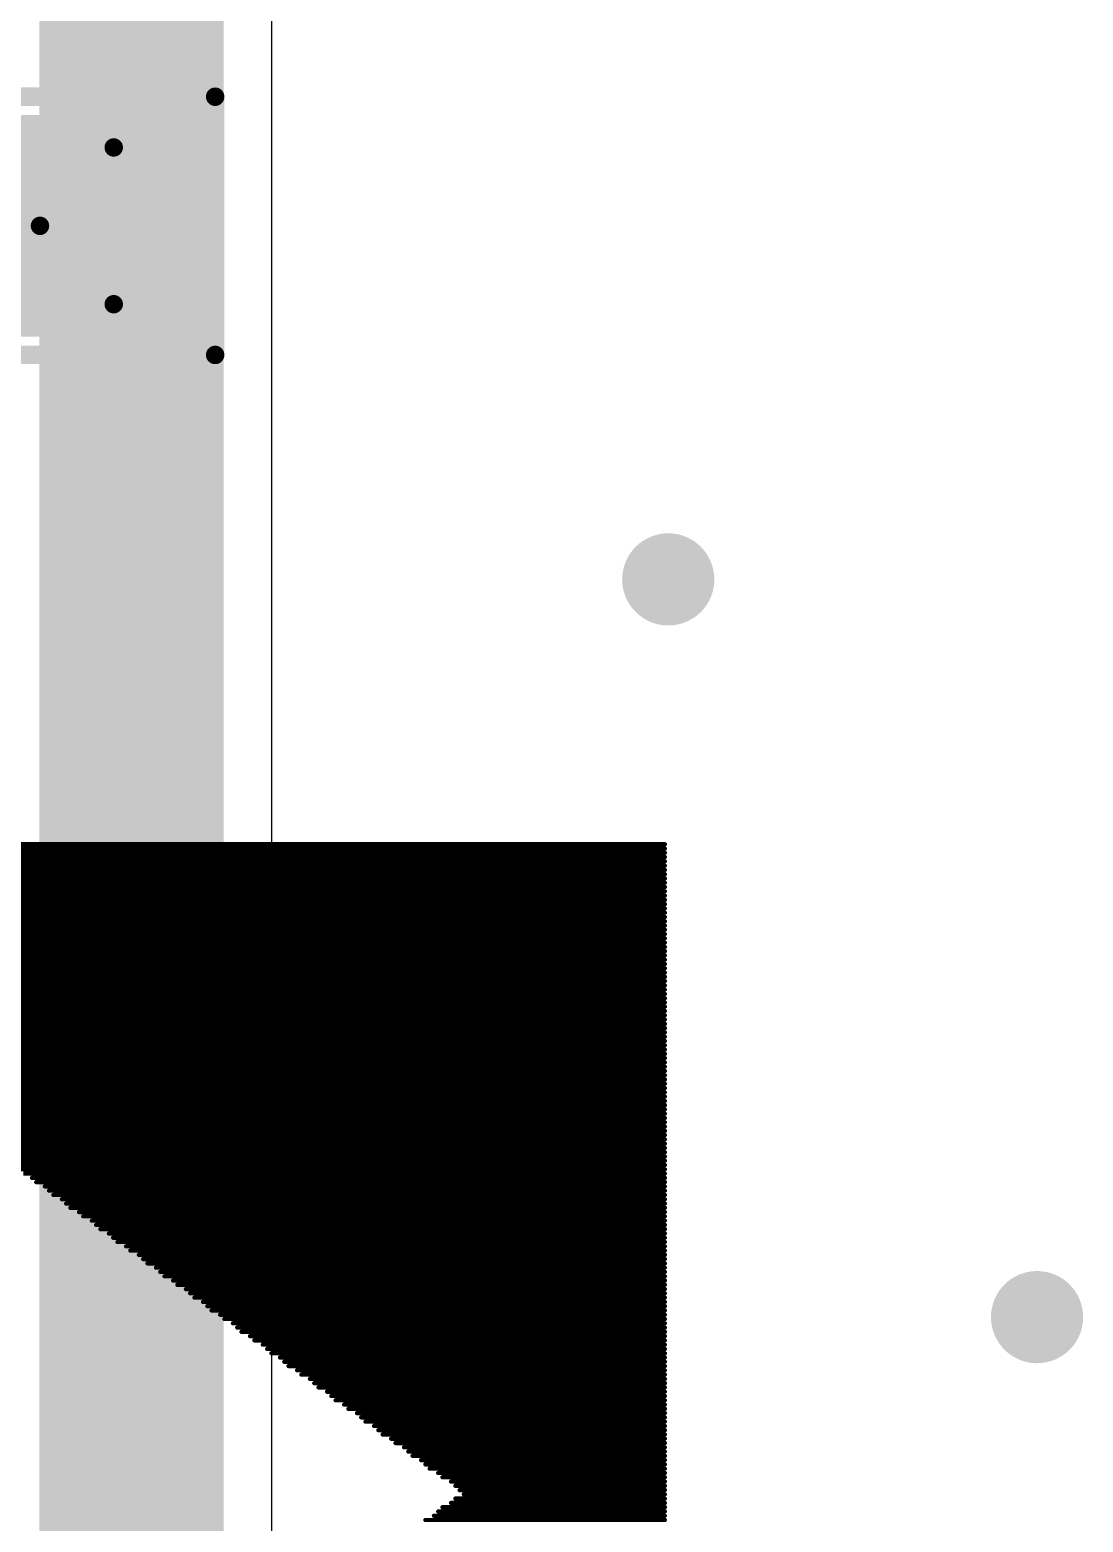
# Model space of a CAD drawing. Header units: millimetres. Extents: x 56 to 179, y 42 to 122.
# Drawn here: x 74.54 to 80.25, y 90.89 to 98.98 of the extents above; entities that cross this region are included whole.
import ezdxf

# ---------------------------------------------------------------- set-up
doc = ezdxf.new("R2010")
doc.units = ezdxf.units.MM
for name, color, linetype in [('BottomLayer', 5, 'Continuous'), ('Mechanical13', 56, 'Continuous'), ('Mechanical15', 56, 'Continuous'), ('MultiLayer', 9, 'Continuous'), ('TopLayer', 1, 'Continuous'), ('TopOverlay', 2, 'Continuous'), ('TopPaste', 8, 'Continuous'), ('TopSolder', 216, 'Continuous'), ('ViaHoleLayer', 16, 'Continuous')]:
    doc.layers.add(name, color=color, linetype=linetype)

# ---------------------------------------------------------------- blocks, each defined once
blk = doc.blocks.new('CC0603_9')
at = {"layer": 'Mechanical13', "const_width": 0.1}
for points in [[(-0.825, 0.425), (-0.825, -0.425)], [(0.825, 0.425), (-0.825, 0.425)], [(0.825, 0.425), (0.825, -0.425)], [(0.825, -0.425), (-0.825, -0.425)]]:
    blk.add_lwpolyline(points, dxfattribs=at)
at = {"layer": 'Mechanical13', "const_width": 0.05}
for points in [[(-0.85, 0.425, 1), (-0.8, 0.425, 1)], [(-0.85, 0.425, 1), (-0.8, 0.425, 1)], [(0.8, 0.425, 1), (0.85, 0.425, 1)], [(0.8, 0.425, 1), (0.85, 0.425, 1)], [(-0.85, -0.425, 1), (-0.8, -0.425, 1)], [(-0.85, -0.425, 1), (-0.8, -0.425, 1)], [(0.8, -0.425, 1), (0.85, -0.425, 1)], [(0.8, -0.425, 1), (0.85, -0.425, 1)]]:
    blk.add_lwpolyline(points, format="xyb", close=True, dxfattribs=at)
at = {"layer": 'Mechanical15', "const_width": 0.1}
for points in [[(0, 0.425), (0, -0.425)], [(0.425, 0), (-0.425, 0)]]:
    blk.add_lwpolyline(points, dxfattribs=at)
at = {"layer": 'Mechanical15', "const_width": 0.05}
for points in [[(-0.025, 0.425, 1), (0.025, 0.425, 1)], [(-0.45, 0, 1), (-0.4, 0, 1)], [(0.4, 0, 1), (0.45, 0, 1)], [(-0.025, -0.425, 1), (0.025, -0.425, 1)]]:
    blk.add_lwpolyline(points, format="xyb", close=True, dxfattribs=at)
at = {"layer": 'TopLayer'}
for points in [[(-1.17, -0.5), (-0.37, -0.5), (-1.17, 0.5), (-0.37, 0.5)], [(0.37, -0.5), (1.17, -0.5), (0.37, 0.5), (1.17, 0.5)]]:
    blk.add_solid(points, dxfattribs=at)
at = {"layer": 'TopOverlay', "const_width": 0.1}
for points in [[(-1.375, 0.7), (-1.375, -0.7)], [(1.375, 0.7), (-1.375, 0.7)], [(1.375, 0.7), (1.375, -0.7)], [(1.375, -0.7), (-1.375, -0.7)]]:
    blk.add_lwpolyline(points, dxfattribs=at)
at = {"layer": 'TopOverlay', "const_width": 0.05}
for points in [[(-1.4, 0.7, 1), (-1.35, 0.7, 1)], [(-1.4, 0.7, 1), (-1.35, 0.7, 1)], [(1.35, 0.7, 1), (1.4, 0.7, 1)], [(1.35, 0.7, 1), (1.4, 0.7, 1)], [(-1.4, -0.7, 1), (-1.35, -0.7, 1)], [(-1.4, -0.7, 1), (-1.35, -0.7, 1)], [(1.35, -0.7, 1), (1.4, -0.7, 1)], [(1.35, -0.7, 1), (1.4, -0.7, 1)]]:
    blk.add_lwpolyline(points, format="xyb", close=True, dxfattribs=at)
at = {"layer": 'TopPaste'}
for points in [[(-1.17, -0.5), (-0.37, -0.5), (-1.17, 0.5), (-0.37, 0.5)], [(0.37, -0.5), (1.17, -0.5), (0.37, 0.5), (1.17, 0.5)]]:
    blk.add_solid(points, dxfattribs=at)
at = {"layer": 'TopSolder'}
for points in [[(-1.2716, -0.6016), (-0.2684, -0.6016), (-1.2716, 0.6016), (-0.2684, 0.6016)], [(0.2684, -0.6016), (1.2716, -0.6016), (0.2684, 0.6016), (1.2716, 0.6016)]]:
    blk.add_solid(points, dxfattribs=at)

msp = doc.modelspace()

# ---------------------------------------------------------------- linework, layer by layer
at = {"layer": 'BottomLayer', "const_width": 0.25}
for points in [[(77.875, 96, 1), (78.125, 96, 1)], [(79.875, 92, 1), (80.125, 92, 1)]]:
    msp.add_lwpolyline(points, format="xyb", close=True, dxfattribs=at)
at = {"layer": 'MultiLayer', "const_width": 0.25}
for points in [[(77.875, 96, 1), (78.125, 96, 1)], [(79.875, 92, 1), (80.125, 92, 1)]]:
    msp.add_lwpolyline(points, format="xyb", close=True, dxfattribs=at)
at = {"layer": 'TopLayer'}
msp.add_line((75.8505, 78.633), (75.8505, 101.8357), dxfattribs=at)
at = {"layer": 'TopLayer', "const_width": 1}
msp.add_lwpolyline([(75.09, 78.318), (75.09, 103.418)], dxfattribs=at)
at = {"layer": 'TopLayer', "const_width": 0.25}
for points in [[(77.875, 96, 1), (78.125, 96, 1)], [(79.875, 92, 1), (80.125, 92, 1)]]:
    msp.add_lwpolyline(points, format="xyb", close=True, dxfattribs=at)
at = {"layer": 'TopOverlay', "const_width": 0.0232}
for points in [[(66.7812, 94.5638), (77.9816, 94.5638)], [(66.7812, 94.5406), (77.9816, 94.5406)], [(66.7812, 94.5175), (77.9816, 94.5175)], [(66.7812, 94.4943), (77.9816, 94.4943)], [(66.7812, 94.4711), (77.9816, 94.4711)], [(66.7812, 94.4479), (77.9816, 94.4479)], [(66.7812, 94.4247), (77.9816, 94.4247)], [(66.7812, 94.4015), (77.9816, 94.4015)], [(66.7812, 94.3783), (77.9816, 94.3783)], [(66.7812, 94.3551), (77.9816, 94.3551)], [(66.7812, 94.3319), (77.9816, 94.3319)], [(66.7812, 94.3088), (77.9816, 94.3088)], [(72.4394, 94.2856), (77.9816, 94.2856)], [(72.4626, 94.2624), (77.9816, 94.2624)], [(72.509, 94.2392), (77.9816, 94.2392)], [(72.5322, 94.216), (77.9816, 94.216)], [(72.5785, 94.1928), (77.9816, 94.1928)], [(72.6017, 94.1696), (77.9816, 94.1696)], [(72.6249, 94.1464), (77.9816, 94.1464)], [(72.6713, 94.1232), (77.9816, 94.1232)], [(72.6945, 94.1), (77.9816, 94.1001)], [(72.7177, 94.0769), (77.9816, 94.0769)], [(72.764, 94.0537), (77.9816, 94.0537)], [(72.7872, 94.0305), (77.9816, 94.0305)], [(72.8336, 94.0073), (77.9816, 94.0073)], [(72.8568, 93.9841), (77.9816, 93.9841)], [(72.88, 93.9609), (77.9816, 93.9609)], [(72.9264, 93.9377), (77.9816, 93.9377)], [(72.9496, 93.9145), (77.9816, 93.9145)], [(72.9727, 93.8913), (77.9816, 93.8913)], [(73.0191, 93.8682), (77.9816, 93.8682)], [(73.0423, 93.845), (77.9816, 93.845)], [(73.0887, 93.8218), (77.9816, 93.8218)], [(73.1119, 93.7986), (77.9816, 93.7986)], [(73.1351, 93.7754), (77.9816, 93.7754)], [(73.1815, 93.7522), (77.9816, 93.7522)], [(73.2046, 93.729), (77.9816, 93.729)], [(73.2278, 93.7058), (77.9816, 93.7058)], [(73.2742, 93.6826), (77.9816, 93.6826)], [(73.2974, 93.6594), (77.9816, 93.6595)], [(73.3438, 93.6363), (77.9816, 93.6363)], [(73.367, 93.6131), (77.9816, 93.6131)], [(73.3902, 93.5899), (77.9816, 93.5899)], [(73.4365, 93.5667), (77.9816, 93.5667)], [(73.4597, 93.5435), (77.9816, 93.5435)], [(73.4829, 93.5203), (77.9816, 93.5203)], [(73.5293, 93.4971), (77.9816, 93.4971)], [(73.5525, 93.4739), (77.9816, 93.4739)], [(73.5989, 93.4507), (77.9816, 93.4507)], [(73.6221, 93.4276), (77.9816, 93.4276)], [(73.6452, 93.4044), (77.9816, 93.4044)], [(73.6916, 93.3812), (77.9816, 93.3812)], [(73.7148, 93.358), (77.9816, 93.358)], [(73.738, 93.3348), (77.9816, 93.3348)], [(73.7844, 93.3116), (77.9816, 93.3116)], [(73.8076, 93.2884), (77.9816, 93.2884)], [(73.8539, 93.2652), (77.9816, 93.2652)], [(73.8771, 93.242), (77.9816, 93.242)], [(73.9003, 93.2189), (77.9816, 93.2189)], [(73.9467, 93.1957), (77.9816, 93.1957)], [(73.9699, 93.1725), (77.9816, 93.1725)], [(73.9931, 93.1493), (77.9816, 93.1493)], [(74.0395, 93.1261), (77.9816, 93.1261)], [(74.0626, 93.1029), (77.9816, 93.1029)], [(74.109, 93.0797), (77.9816, 93.0797)], [(74.1322, 93.0565), (77.9816, 93.0565)], [(74.1554, 93.0333), (77.9816, 93.0333)], [(74.2018, 93.0101), (77.9816, 93.0101)], [(74.225, 92.987), (77.9816, 92.987)], [(74.2482, 92.9638), (77.9816, 92.9638)], [(74.2945, 92.9406), (77.9816, 92.9406)], [(74.3177, 92.9174), (77.9816, 92.9174)], [(74.3641, 92.8942), (77.9816, 92.8942)], [(74.3873, 92.871), (77.9816, 92.871)], [(74.4105, 92.8478), (77.9816, 92.8478)], [(74.4569, 92.8246), (77.9816, 92.8246)], [(74.4801, 92.8014), (77.9816, 92.8015)], [(74.5032, 92.7783), (77.9816, 92.7783)], [(74.5496, 92.7551), (77.9816, 92.7551)], [(74.5728, 92.7319), (77.9816, 92.7319)], [(74.6192, 92.7087), (77.9816, 92.7087)], [(74.6424, 92.6855), (77.9816, 92.6855)], [(74.6656, 92.6623), (77.9816, 92.6623)], [(74.7119, 92.6391), (77.9816, 92.6391)], [(74.7351, 92.6159), (77.9816, 92.6159)], [(74.7583, 92.5927), (77.9816, 92.5927)], [(74.8047, 92.5696), (77.9816, 92.5696)], [(74.8279, 92.5464), (77.9816, 92.5464)], [(74.8743, 92.5232), (77.9816, 92.5232)], [(74.8975, 92.5), (77.9816, 92.5)], [(74.9207, 92.4768), (77.9816, 92.4768)], [(74.967, 92.4536), (77.9816, 92.4536)], [(74.9902, 92.4304), (77.9816, 92.4304)], [(75.0134, 92.4072), (77.9816, 92.4072)], [(75.0598, 92.384), (77.9816, 92.384)], [(75.083, 92.3608), (77.9816, 92.3609)], [(75.1294, 92.3377), (77.9816, 92.3377)], [(75.1525, 92.3145), (77.9816, 92.3145)], [(75.1757, 92.2913), (77.9816, 92.2913)], [(75.2221, 92.2681), (77.9816, 92.2681)], [(75.2453, 92.2449), (77.9816, 92.2449)], [(75.2685, 92.2217), (77.9816, 92.2217)], [(75.3149, 92.1985), (77.9816, 92.1985)], [(75.3381, 92.1753), (77.9816, 92.1753)], [(75.3844, 92.1521), (77.9816, 92.1521)], [(75.4076, 92.129), (77.9816, 92.129)], [(75.4308, 92.1058), (77.9816, 92.1058)], [(75.4772, 92.0826), (77.9816, 92.0826)], [(75.5004, 92.0594), (77.9816, 92.0594)], [(75.5236, 92.0362), (77.9816, 92.0362)], [(75.57, 92.013), (77.9816, 92.013)], [(75.5931, 91.9898), (77.9816, 91.9898)], [(75.6395, 91.9666), (77.9816, 91.9666)], [(75.6627, 91.9434), (77.9816, 91.9434)], [(75.6859, 91.9203), (77.9816, 91.9203)], [(75.7323, 91.8971), (77.9816, 91.8971)], [(75.7555, 91.8739), (77.9816, 91.8739)], [(75.8019, 91.8507), (77.9816, 91.8507)], [(75.825, 91.8275), (77.9816, 91.8275)], [(75.8482, 91.8043), (77.9816, 91.8043)], [(75.8946, 91.7811), (77.9816, 91.7811)], [(75.9178, 91.7579), (77.9816, 91.7579)], [(75.941, 91.7347), (77.9816, 91.7347)], [(75.9874, 91.7116), (77.9816, 91.7116)], [(76.0106, 91.6884), (77.9816, 91.6884)], [(76.0569, 91.6652), (77.9816, 91.6652)], [(76.0801, 91.642), (77.9816, 91.642)], [(76.1033, 91.6188), (77.9816, 91.6188)], [(76.1497, 91.5956), (77.9816, 91.5956)], [(76.1729, 91.5724), (77.9816, 91.5724)], [(76.1961, 91.5492), (77.9816, 91.5492)], [(76.2424, 91.526), (77.9816, 91.526)], [(76.2656, 91.5028), (77.9816, 91.5028)], [(76.312, 91.4797), (77.9816, 91.4797)], [(76.3352, 91.4565), (77.9816, 91.4565)], [(76.3584, 91.4333), (77.9816, 91.4333)], [(76.4048, 91.4101), (77.9816, 91.4101)], [(76.428, 91.3869), (77.9816, 91.3869)], [(76.4511, 91.3637), (77.9816, 91.3637)], [(76.4975, 91.3405), (77.9816, 91.3405)], [(76.5207, 91.3173), (77.9816, 91.3173)], [(76.5671, 91.2941), (77.9816, 91.2941)], [(76.5903, 91.271), (77.9816, 91.271)], [(76.6135, 91.2478), (77.9816, 91.2478)], [(76.6599, 91.2246), (77.9816, 91.2246)], [(76.683, 91.2014), (77.9816, 91.2014)], [(76.7062, 91.1782), (77.9816, 91.1782)], [(76.7526, 91.155), (77.9816, 91.155)], [(76.7758, 91.1318), (77.9816, 91.1318)], [(76.8222, 91.1086), (77.9816, 91.1086)], [(76.8454, 91.0854), (77.9816, 91.0854)], [(76.8454, 91.0159), (77.9816, 91.0159)], [(76.8686, 91.0622), (77.9816, 91.0623)], [(76.8917, 91.0391), (77.9816, 91.0391)], [(76.7526, 90.9463), (77.9816, 90.9463)], [(76.7758, 90.9695), (77.9816, 90.9695)], [(76.8222, 90.9927), (77.9816, 90.9927)], [(76.683, 90.8999), (77.9816, 90.8999)], [(76.7294, 90.9231), (77.9816, 90.9231)]]:
    msp.add_lwpolyline(points, dxfattribs=at)
at = {"layer": 'TopOverlay', "const_width": 0.0116}
for points in [[(77.9758, 94.5638, 1), (77.9874, 94.5638, 1)], [(77.9758, 94.5406, 1), (77.9874, 94.5406, 1)], [(77.9758, 94.5175, 1), (77.9874, 94.5175, 1)], [(77.9758, 94.4943, 1), (77.9874, 94.4943, 1)], [(77.9758, 94.4711, 1), (77.9874, 94.4711, 1)], [(77.9758, 94.4479, 1), (77.9874, 94.4479, 1)], [(77.9758, 94.4247, 1), (77.9874, 94.4247, 1)], [(77.9758, 94.4015, 1), (77.9874, 94.4015, 1)], [(77.9758, 94.3783, 1), (77.9874, 94.3783, 1)], [(77.9758, 94.3551, 1), (77.9874, 94.3551, 1)], [(77.9758, 94.3319, 1), (77.9874, 94.3319, 1)], [(77.9758, 94.3088, 1), (77.9874, 94.3088, 1)], [(77.9758, 94.2856, 1), (77.9874, 94.2856, 1)], [(77.9758, 94.2624, 1), (77.9874, 94.2624, 1)], [(77.9758, 94.2392, 1), (77.9874, 94.2392, 1)], [(77.9758, 94.216, 1), (77.9874, 94.216, 1)], [(77.9758, 94.1928, 1), (77.9874, 94.1928, 1)], [(77.9758, 94.1696, 1), (77.9874, 94.1696, 1)], [(77.9758, 94.1464, 1), (77.9874, 94.1464, 1)], [(77.9758, 94.1232, 1), (77.9874, 94.1232, 1)], [(77.9758, 94.1001, 1), (77.9874, 94.1001, 1)], [(77.9758, 94.0769, 1), (77.9874, 94.0769, 1)], [(77.9758, 94.0537, 1), (77.9874, 94.0537, 1)], [(77.9758, 94.0305, 1), (77.9874, 94.0305, 1)], [(77.9758, 94.0073, 1), (77.9874, 94.0073, 1)], [(77.9758, 93.9841, 1), (77.9874, 93.9841, 1)], [(77.9758, 93.9609, 1), (77.9874, 93.9609, 1)], [(77.9758, 93.9377, 1), (77.9874, 93.9377, 1)], [(77.9758, 93.9145, 1), (77.9874, 93.9145, 1)], [(77.9758, 93.8913, 1), (77.9874, 93.8913, 1)], [(77.9758, 93.8682, 1), (77.9874, 93.8682, 1)], [(77.9758, 93.845, 1), (77.9874, 93.845, 1)], [(77.9758, 93.8218, 1), (77.9874, 93.8218, 1)], [(77.9758, 93.7986, 1), (77.9874, 93.7986, 1)], [(77.9758, 93.7754, 1), (77.9874, 93.7754, 1)], [(77.9758, 93.7522, 1), (77.9874, 93.7522, 1)], [(77.9758, 93.729, 1), (77.9874, 93.729, 1)], [(77.9758, 93.7058, 1), (77.9874, 93.7058, 1)], [(77.9758, 93.6826, 1), (77.9874, 93.6826, 1)], [(77.9758, 93.6595, 1), (77.9874, 93.6595, 1)], [(77.9758, 93.6363, 1), (77.9874, 93.6363, 1)], [(77.9758, 93.6131, 1), (77.9874, 93.6131, 1)], [(77.9758, 93.5899, 1), (77.9874, 93.5899, 1)], [(77.9758, 93.5667, 1), (77.9874, 93.5667, 1)], [(77.9758, 93.5435, 1), (77.9874, 93.5435, 1)], [(77.9758, 93.5203, 1), (77.9874, 93.5203, 1)], [(77.9758, 93.4971, 1), (77.9874, 93.4971, 1)], [(77.9758, 93.4739, 1), (77.9874, 93.4739, 1)], [(77.9758, 93.4507, 1), (77.9874, 93.4507, 1)], [(77.9758, 93.4276, 1), (77.9874, 93.4276, 1)], [(77.9758, 93.4044, 1), (77.9874, 93.4044, 1)], [(77.9758, 93.3812, 1), (77.9874, 93.3812, 1)], [(77.9758, 93.358, 1), (77.9874, 93.358, 1)], [(77.9758, 93.3348, 1), (77.9874, 93.3348, 1)], [(77.9758, 93.3116, 1), (77.9874, 93.3116, 1)], [(77.9758, 93.2884, 1), (77.9874, 93.2884, 1)], [(77.9758, 93.2652, 1), (77.9874, 93.2652, 1)], [(77.9758, 93.242, 1), (77.9874, 93.242, 1)], [(77.9758, 93.2189, 1), (77.9874, 93.2189, 1)], [(77.9758, 93.1957, 1), (77.9874, 93.1957, 1)], [(77.9758, 93.1725, 1), (77.9874, 93.1725, 1)], [(77.9758, 93.1493, 1), (77.9874, 93.1493, 1)], [(77.9758, 93.1261, 1), (77.9874, 93.1261, 1)], [(77.9758, 93.1029, 1), (77.9874, 93.1029, 1)], [(77.9758, 93.0797, 1), (77.9874, 93.0797, 1)], [(77.9758, 93.0565, 1), (77.9874, 93.0565, 1)], [(77.9758, 93.0333, 1), (77.9874, 93.0333, 1)], [(77.9758, 93.0101, 1), (77.9874, 93.0101, 1)], [(77.9758, 92.987, 1), (77.9874, 92.987, 1)], [(77.9758, 92.9638, 1), (77.9874, 92.9638, 1)], [(77.9758, 92.9406, 1), (77.9874, 92.9406, 1)], [(77.9758, 92.9174, 1), (77.9874, 92.9174, 1)], [(77.9758, 92.8942, 1), (77.9874, 92.8942, 1)], [(77.9758, 92.871, 1), (77.9874, 92.871, 1)], [(77.9758, 92.8478, 1), (77.9874, 92.8478, 1)], [(77.9758, 92.8246, 1), (77.9874, 92.8246, 1)], [(77.9758, 92.8015, 1), (77.9874, 92.8015, 1)], [(74.5438, 92.7551, 1), (74.5554, 92.7551, 1)], [(74.567, 92.7319, 1), (74.5786, 92.7319, 1)], [(77.9758, 92.7783, 1), (77.9874, 92.7783, 1)], [(77.9758, 92.7551, 1), (77.9874, 92.7551, 1)], [(77.9758, 92.7319, 1), (77.9874, 92.7319, 1)], [(74.6134, 92.7087, 1), (74.625, 92.7087, 1)], [(74.6366, 92.6855, 1), (74.6482, 92.6855, 1)], [(74.6598, 92.6623, 1), (74.6714, 92.6623, 1)], [(74.7062, 92.6391, 1), (74.7177, 92.6391, 1)], [(77.9758, 92.7087, 1), (77.9874, 92.7087, 1)], [(77.9758, 92.6855, 1), (77.9874, 92.6855, 1)], [(77.9758, 92.6623, 1), (77.9874, 92.6623, 1)], [(77.9758, 92.6391, 1), (77.9874, 92.6391, 1)], [(74.7293, 92.6159, 1), (74.7409, 92.6159, 1)], [(74.7525, 92.5927, 1), (74.7641, 92.5927, 1)], [(74.7989, 92.5696, 1), (74.8105, 92.5696, 1)], [(77.9758, 92.6159, 1), (77.9874, 92.6159, 1)], [(77.9758, 92.5927, 1), (77.9874, 92.5927, 1)], [(77.9758, 92.5696, 1), (77.9874, 92.5696, 1)], [(74.8221, 92.5464, 1), (74.8337, 92.5464, 1)], [(74.8685, 92.5232, 1), (74.8801, 92.5232, 1)], [(74.8917, 92.5, 1), (74.9033, 92.5, 1)], [(74.9149, 92.4768, 1), (74.9264, 92.4768, 1)], [(77.9758, 92.5464, 1), (77.9874, 92.5464, 1)], [(77.9758, 92.5232, 1), (77.9874, 92.5232, 1)], [(77.9758, 92.5, 1), (77.9874, 92.5, 1)], [(77.9758, 92.4768, 1), (77.9874, 92.4768, 1)], [(74.9612, 92.4536, 1), (74.9728, 92.4536, 1)], [(74.9844, 92.4304, 1), (74.996, 92.4304, 1)], [(75.0076, 92.4072, 1), (75.0192, 92.4072, 1)], [(77.9758, 92.4536, 1), (77.9874, 92.4536, 1)], [(77.9758, 92.4304, 1), (77.9874, 92.4304, 1)], [(77.9758, 92.4072, 1), (77.9874, 92.4072, 1)], [(75.054, 92.384, 1), (75.0656, 92.384, 1)], [(75.0772, 92.3608, 1), (75.0888, 92.3608, 1)], [(75.1236, 92.3377, 1), (75.1352, 92.3377, 1)], [(75.1467, 92.3145, 1), (75.1583, 92.3145, 1)], [(77.9758, 92.384, 1), (77.9874, 92.384, 1)], [(77.9758, 92.3609, 1), (77.9874, 92.3609, 1)], [(77.9758, 92.3377, 1), (77.9874, 92.3377, 1)], [(77.9758, 92.3145, 1), (77.9874, 92.3145, 1)], [(75.1699, 92.2913, 1), (75.1815, 92.2913, 1)], [(75.2163, 92.2681, 1), (75.2279, 92.2681, 1)], [(75.2395, 92.2449, 1), (75.2511, 92.2449, 1)], [(77.9758, 92.2913, 1), (77.9874, 92.2913, 1)], [(77.9758, 92.2681, 1), (77.9874, 92.2681, 1)], [(77.9758, 92.2449, 1), (77.9874, 92.2449, 1)], [(75.2627, 92.2217, 1), (75.2743, 92.2217, 1)], [(75.3091, 92.1985, 1), (75.3207, 92.1985, 1)], [(75.3323, 92.1753, 1), (75.3439, 92.1753, 1)], [(75.3786, 92.1521, 1), (75.3902, 92.1521, 1)], [(77.9758, 92.2217, 1), (77.9874, 92.2217, 1)], [(77.9758, 92.1985, 1), (77.9874, 92.1985, 1)], [(77.9758, 92.1753, 1), (77.9874, 92.1753, 1)], [(77.9758, 92.1521, 1), (77.9874, 92.1521, 1)], [(75.4018, 92.129, 1), (75.4134, 92.129, 1)], [(75.425, 92.1058, 1), (75.4366, 92.1058, 1)], [(75.4714, 92.0826, 1), (75.483, 92.0826, 1)], [(77.9758, 92.129, 1), (77.9874, 92.129, 1)], [(77.9758, 92.1058, 1), (77.9874, 92.1058, 1)], [(77.9758, 92.0826, 1), (77.9874, 92.0826, 1)], [(75.4946, 92.0594, 1), (75.5062, 92.0594, 1)], [(75.5178, 92.0362, 1), (75.5294, 92.0362, 1)], [(75.5642, 92.013, 1), (75.5757, 92.013, 1)], [(75.5873, 91.9898, 1), (75.5989, 91.9898, 1)], [(77.9758, 92.0594, 1), (77.9874, 92.0594, 1)], [(77.9758, 92.0362, 1), (77.9874, 92.0362, 1)], [(77.9758, 92.013, 1), (77.9874, 92.013, 1)], [(77.9758, 91.9898, 1), (77.9874, 91.9898, 1)], [(75.6337, 91.9666, 1), (75.6453, 91.9666, 1)], [(75.6569, 91.9434, 1), (75.6685, 91.9434, 1)], [(75.6801, 91.9203, 1), (75.6917, 91.9203, 1)], [(77.9758, 91.9666, 1), (77.9874, 91.9666, 1)], [(77.9758, 91.9434, 1), (77.9874, 91.9434, 1)], [(77.9758, 91.9203, 1), (77.9874, 91.9203, 1)], [(75.7265, 91.8971, 1), (75.7381, 91.8971, 1)], [(75.7497, 91.8739, 1), (75.7613, 91.8739, 1)], [(75.7961, 91.8507, 1), (75.8076, 91.8507, 1)], [(75.8192, 91.8275, 1), (75.8308, 91.8275, 1)], [(77.9758, 91.8971, 1), (77.9874, 91.8971, 1)], [(77.9758, 91.8739, 1), (77.9874, 91.8739, 1)], [(77.9758, 91.8507, 1), (77.9874, 91.8507, 1)], [(77.9758, 91.8275, 1), (77.9874, 91.8275, 1)], [(75.8424, 91.8043, 1), (75.854, 91.8043, 1)], [(75.8888, 91.7811, 1), (75.9004, 91.7811, 1)], [(75.912, 91.7579, 1), (75.9236, 91.7579, 1)], [(77.9758, 91.8043, 1), (77.9874, 91.8043, 1)], [(77.9758, 91.7811, 1), (77.9874, 91.7811, 1)], [(77.9758, 91.7579, 1), (77.9874, 91.7579, 1)], [(75.9352, 91.7347, 1), (75.9468, 91.7347, 1)], [(75.9816, 91.7116, 1), (75.9932, 91.7116, 1)], [(76.0048, 91.6884, 1), (76.0163, 91.6884, 1)], [(76.0511, 91.6652, 1), (76.0627, 91.6652, 1)], [(77.9758, 91.7347, 1), (77.9874, 91.7347, 1)], [(77.9758, 91.7116, 1), (77.9874, 91.7116, 1)], [(77.9758, 91.6884, 1), (77.9874, 91.6884, 1)], [(77.9758, 91.6652, 1), (77.9874, 91.6652, 1)], [(76.0743, 91.642, 1), (76.0859, 91.642, 1)], [(76.0975, 91.6188, 1), (76.1091, 91.6188, 1)], [(76.1439, 91.5956, 1), (76.1555, 91.5956, 1)], [(77.9758, 91.642, 1), (77.9874, 91.642, 1)], [(77.9758, 91.6188, 1), (77.9874, 91.6188, 1)], [(77.9758, 91.5956, 1), (77.9874, 91.5956, 1)], [(76.1671, 91.5724, 1), (76.1787, 91.5724, 1)], [(76.1903, 91.5492, 1), (76.2019, 91.5492, 1)], [(76.2366, 91.526, 1), (76.2482, 91.526, 1)], [(76.2598, 91.5028, 1), (76.2714, 91.5028, 1)], [(77.9758, 91.5724, 1), (77.9874, 91.5724, 1)], [(77.9758, 91.5492, 1), (77.9874, 91.5492, 1)], [(77.9758, 91.526, 1), (77.9874, 91.526, 1)], [(77.9758, 91.5028, 1), (77.9874, 91.5028, 1)], [(76.3062, 91.4797, 1), (76.3178, 91.4797, 1)], [(76.3294, 91.4565, 1), (76.341, 91.4565, 1)], [(76.3526, 91.4333, 1), (76.3642, 91.4333, 1)], [(77.9758, 91.4797, 1), (77.9874, 91.4797, 1)], [(77.9758, 91.4565, 1), (77.9874, 91.4565, 1)], [(77.9758, 91.4333, 1), (77.9874, 91.4333, 1)], [(76.399, 91.4101, 1), (76.4106, 91.4101, 1)], [(76.4222, 91.3869, 1), (76.4338, 91.3869, 1)], [(76.4453, 91.3637, 1), (76.4569, 91.3637, 1)], [(76.4917, 91.3405, 1), (76.5033, 91.3405, 1)], [(77.9758, 91.4101, 1), (77.9874, 91.4101, 1)], [(77.9758, 91.3869, 1), (77.9874, 91.3869, 1)], [(77.9758, 91.3637, 1), (77.9874, 91.3637, 1)], [(77.9758, 91.3405, 1), (77.9874, 91.3405, 1)], [(76.5149, 91.3173, 1), (76.5265, 91.3173, 1)], [(76.5613, 91.2941, 1), (76.5729, 91.2941, 1)], [(76.5845, 91.271, 1), (76.5961, 91.271, 1)], [(77.9758, 91.3173, 1), (77.9874, 91.3173, 1)], [(77.9758, 91.2941, 1), (77.9874, 91.2941, 1)], [(77.9758, 91.271, 1), (77.9874, 91.271, 1)], [(76.6077, 91.2478, 1), (76.6193, 91.2478, 1)], [(76.6541, 91.2246, 1), (76.6656, 91.2246, 1)], [(76.6772, 91.2014, 1), (76.6888, 91.2014, 1)], [(76.7004, 91.1782, 1), (76.712, 91.1782, 1)], [(77.9758, 91.2478, 1), (77.9874, 91.2478, 1)], [(77.9758, 91.2246, 1), (77.9874, 91.2246, 1)], [(77.9758, 91.2014, 1), (77.9874, 91.2014, 1)], [(77.9758, 91.1782, 1), (77.9874, 91.1782, 1)], [(76.7468, 91.155, 1), (76.7584, 91.155, 1)], [(76.77, 91.1318, 1), (76.7816, 91.1318, 1)], [(76.8164, 91.1086, 1), (76.828, 91.1086, 1)], [(77.9758, 91.155, 1), (77.9874, 91.155, 1)], [(77.9758, 91.1318, 1), (77.9874, 91.1318, 1)], [(77.9758, 91.1086, 1), (77.9874, 91.1086, 1)], [(76.8396, 91.0854, 1), (76.8512, 91.0854, 1)], [(76.8396, 91.0159, 1), (76.8512, 91.0159, 1)], [(76.8628, 91.0622, 1), (76.8744, 91.0622, 1)], [(76.8859, 91.0391, 1), (76.8975, 91.0391, 1)], [(77.9758, 91.0854, 1), (77.9874, 91.0854, 1)], [(77.9758, 91.0623, 1), (77.9874, 91.0623, 1)], [(77.9758, 91.0391, 1), (77.9874, 91.0391, 1)], [(77.9758, 91.0159, 1), (77.9874, 91.0159, 1)], [(76.7468, 90.9463, 1), (76.7584, 90.9463, 1)], [(76.77, 90.9695, 1), (76.7816, 90.9695, 1)], [(76.8164, 90.9927, 1), (76.828, 90.9927, 1)], [(77.9758, 90.9927, 1), (77.9874, 90.9927, 1)], [(77.9758, 90.9695, 1), (77.9874, 90.9695, 1)], [(77.9758, 90.9463, 1), (77.9874, 90.9463, 1)], [(76.6772, 90.8999, 1), (76.6888, 90.8999, 1)], [(76.7236, 90.9231, 1), (76.7352, 90.9231, 1)], [(77.9758, 90.9231, 1), (77.9874, 90.9231, 1)], [(77.9758, 90.8999, 1), (77.9874, 90.8999, 1)]]:
    msp.add_lwpolyline(points, format="xyb", close=True, dxfattribs=at)
at = {"layer": 'ViaHoleLayer', "const_width": 0.15}
for points in [[(77.925, 96, 1), (78.075, 96, 1)], [(79.925, 92, 1), (80.075, 92, 1)]]:
    msp.add_lwpolyline(points, format="xyb", close=True, dxfattribs=at)

# ---------------------------------------------------------------- block references
at = {"rotation": 180}
msp.add_blockref('CC0603_9', (74.168, 97.917), dxfattribs=at)

doc.saveas('drawing.dxf')
